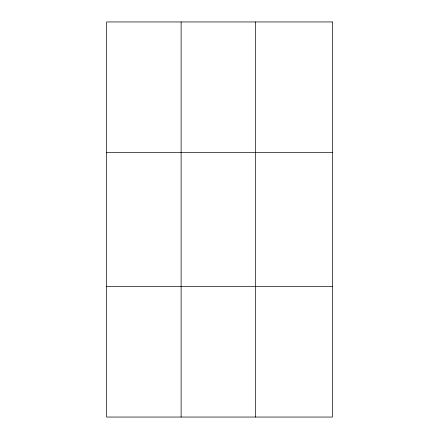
<?xml version="1.0" encoding="UTF-8"?>
<svg xmlns="http://www.w3.org/2000/svg" width="439" height="439" viewBox="0 0 439 439"><rect width="100%" height="100%" fill="white"/><g stroke="black" fill="none" stroke-linecap="round" stroke-linejoin="round"><path stroke-width="0.66" d="M181.12 21.95L181.12 417.05M255.624 21.95L255.624 417.05M106.611 152.333L332.389 152.333M106.611 286.667L332.389 286.667M332.389 21.95L332.389 417.05L106.611 417.05L106.611 21.95L332.389 21.95"/></g></svg>
